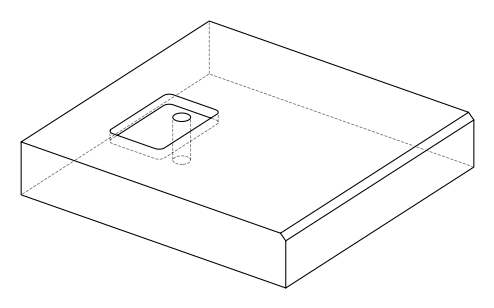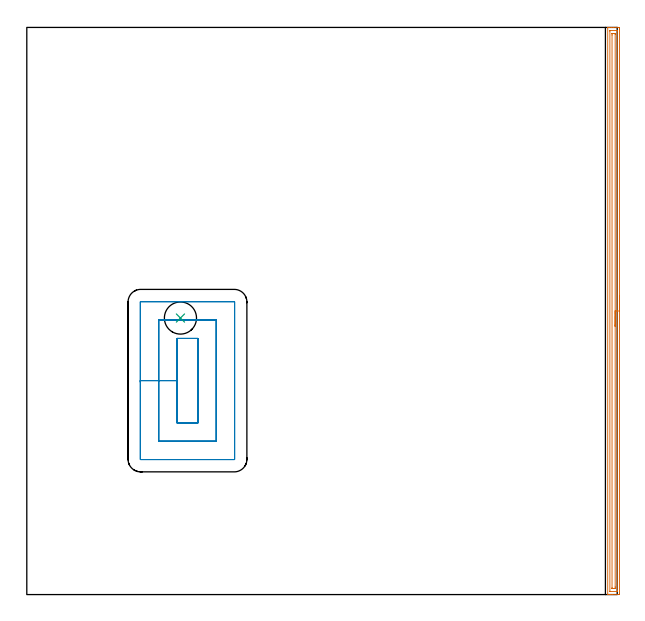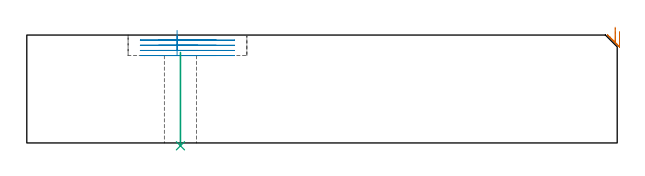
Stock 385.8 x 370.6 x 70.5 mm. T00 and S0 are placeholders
(PLAN: 3 operations, 2 tool changes, 15.6 min)
(1 AREA_MILL | FG_CHAMFER_SURFACE | UGT0205_001 | 9.11 min | 10987 mm3)
(2 MILL_RECTANGULAR_POCKET | POCKET_RECTANGULAR_STRAIGHT | UGT0201_010 | Follow Part, ap 4, ae 75% | 6.21 min | 123206 mm3)
(3 INDEXABLE_INSERT_DRILL_THROUGH_HOLE_FROM_SOLID | STEP1HOLE | NXT0302_013 | 0.25 min | 19756 mm3)
(TOOL UGT0205_001 | Chamfer Mill 20 x 3 x 45 deg. | D20 FL50 Z2)
(TOOL UGT0201_010 | End Mill 16 mm | D16 FL22 Z2)
(TOOL NXT0302_013 | Index. Insert Drill 21mm [880-D2100L25-05] | D21 PA176 FL105 Z2)
(OP 1 AREA_MILL)
G17 G21 G94 G90
T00 M6
G54
G17 G0 G90 X387.3 Y195.3 S1061 M3
G43 Z80.5 H0
Z72.8
G94 G1 Y195.262 Z71.928 F250.
Y195.148 Z71.064
Y194.959 Z70.212
Y194.697 Z69.38
Y194.363 Z68.574
Y193.96 Z67.8
Y193.492 Z67.064
Y192.96 Z66.372
Y192.371 Z65.729
Y191.728 Z65.14
Y191.036 Z64.608
Y190.3 Z64.14
Y189.526 Z63.737
Y188.72 Z63.403
Y187.888 Z63.141
Y187.036 Z62.952
Y186.172 Z62.838
Y185.3 Z62.8
Y0.631
X387.298 Y0.273 Z62.801
X387.293 Y0.01 Z62.804
X386.948 Y0. Z63.15
X382.576 Z67.519
X381.186 Z68.91
X380.827 Z69.268
X379.89 Z70.21
X379.745 Z70.348
X379.711 Y0.001 Z70.381
X379.603 Y0.01 Z70.488
X379.6 Y0.184 Z70.5
Y370.416
X379.602 Y370.59 Z70.488
X379.743 Y370.598 Z70.349
X379.89 Y370.6 Z70.21
X380.108 Z69.992
X380.827 Z69.268
X382.061 Z68.036
X383.448 Z66.648
X386.69 Z63.407
X386.948 Y370.597 Z63.15
X387.293 Y370.59 Z62.804
X387.298 Y370.327 Z62.801
X387.3 Y369.969 Z62.8
Y369.608
Y185.3
X385.886 Z64.214
X385.885 Y2.42 Z64.215
X385.883 Y2.068 Z64.217
X385.881 Y2.026 Z64.219
X385.88 Y2.012 Z64.22
X385.855 Y2.009 Z64.245
X385.746 Y2.003 Z64.354
X385.609 Y2. Z64.491
X381.237 Z68.863
X381.068 Y2.003 Z69.032
X381.033 Y2.007 Z69.067
X381.022 Y2.01 Z69.078
X381.02 Y2.021 Z69.08
X381.017 Y2.061 Z69.083
X381.015 Y2.228 Z69.085
Y368.18
X381.017 Y368.532 Z69.083
X381.019 Y368.574 Z69.081
X381.02 Y368.588 Z69.08
X381.045 Y368.591 Z69.055
X381.154 Y368.596 Z68.946
X381.291 Y368.599 Z68.809
X385.663 Y368.6 Z64.437
X385.832 Y368.597 Z64.268
X385.867 Y368.593 Z64.233
X385.878 Y368.59 Z64.222
X385.88 Y368.579 Z64.22
X385.883 Y368.539 Z64.217
X385.885 Y368.372 Z64.215
X385.886 Y185.3 Z64.214
X384.472 Z65.628
X384.471 Y4.952 Z65.629
X384.469 Y4.208 Z65.631
X384.467 Y4.062 Z65.633
X384.465 Y4.016 Z65.635
X384.425 Y4.01 Z65.675
X384.324 Y4.007 Z65.776
X383.653 Y4. Z66.447
X383.45 Z66.65
X382.779 Z67.321
X382.576 Y4.002 Z67.524
X382.508 Y4.005 Z67.592
X382.455 Y4.01 Z67.645
X382.435 Y4.022 Z67.665
X382.433 Y4.058 Z67.667
X382.43 Y4.208 Z67.67
X382.429 Y4.358 Z67.671
Y365.648
X382.431 Y366.392 Z67.669
X382.433 Y366.538 Z67.667
X382.435 Y366.584 Z67.665
X382.475 Y366.59 Z67.625
X382.576 Y366.593 Z67.524
X383.247 Y366.6 Z66.853
X383.45 Z66.65
X384.121 Z65.979
X384.324 Y366.598 Z65.776
X384.392 Y366.595 Z65.708
X384.445 Y366.59 Z65.655
X384.465 Y366.578 Z65.635
X384.467 Y366.542 Z65.634
X384.47 Y366.392 Z65.63
X384.471 Y366.242 Z65.629
X384.472 Y185.3 Z65.628
Y184.428 Z65.666
Y183.564 Z65.78
Y182.712 Z65.969
Y181.88 Z66.232
Y181.074 Z66.565
Y180.3 Z66.968
Y179.564 Z67.437
Y178.872 Z67.968
Y178.229 Z68.557
Y177.64 Z69.201
Y177.108 Z69.893
Y176.64 Z70.628
Y176.237 Z71.402
Y175.903 Z72.208
Y175.641 Z73.04
Y175.452 Z73.892
Y175.338 Z74.757
Y175.3 Z75.628
G0 Z80.5
M5
M2
(OP 2 MILL_RECTANGULAR_POCKET)
G17 G21 G94 G90
T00 M6
G54
G17 G0 G90 X98.2 Y163.498 S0 M3
G43 Z80.5 H0
Z73.5
G94 G1 Y139.8 Z67.15 F250.
Y112.2 F500.
X111.8
Y167.4
X98.2
Y139.8
X86.2
Y100.2
X123.8
Y179.4
X86.2
Y139.8
X74.2
Y88.4
G3 X74.4 Y88.2 R0.2
G1 X135.6
G3 X135.8 Y88.4 R0.2
G1 Y191.2
G3 X135.6 Y191.4 R0.2
G1 X74.4
G3 X74.2 Y191.2 R0.2
G1 Y139.8
Y138.8
G0 X98.2 Y163.498 Z70.15
G1 Y139.8 Z63.8 F250.
Y112.2 F500.
X111.8
Y167.4
X98.2
Y139.8
X86.2
Y100.2
X123.8
Y179.4
X86.2
Y139.8
X74.2
Y88.4
G3 X74.4 Y88.2 R0.2
G1 X135.6
G3 X135.8 Y88.4 R0.2
G1 Y191.2
G3 X135.6 Y191.4 R0.2
G1 X74.4
G3 X74.2 Y191.2 R0.2
G1 Y139.8
Y138.8
G0 X98.2 Y163.498 Z66.8
G1 Y139.8 Z60.45 F250.
Y112.2 F500.
X111.8
Y167.4
X98.2
Y139.8
X86.2
Y100.2
X123.8
Y179.4
X86.2
Y139.8
X74.2
Y88.4
G3 X74.4 Y88.2 R0.2
G1 X135.6
G3 X135.8 Y88.4 R0.2
G1 Y191.2
G3 X135.6 Y191.4 R0.2
G1 X74.4
G3 X74.2 Y191.2 R0.2
G1 Y139.8
Y138.8
G0 X98.2 Y163.498 Z63.45
G1 Y139.8 Z57.1 F250.
Y112.2 F500.
X111.8
Y167.4
X98.2
Y139.8
X86.2
Y100.2
X123.8
Y179.4
X86.2
Y139.8
X74.2
Y88.4
G3 X74.4 Y88.2 R0.2
G1 X135.6
G3 X135.8 Y88.4 R0.2
G1 Y191.2
G3 X135.6 Y191.4 R0.2
G1 X74.4
G3 X74.2 Y191.2 R0.2
G1 Y139.8
Y138.8
G0 Z80.5
M5
M2
(OP 3 INDEXABLE_INSERT_DRILL_THROUGH_HOLE_FROM_SOLID)
G17 G21 G94 G90
T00 M6
G54
G17 G0 G90 X100.4 Y180.7 S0 M3
G43 Z80.5 H1
G94 G81 G98 Z-1.867 F250. R59.1
G80
M5
M2
